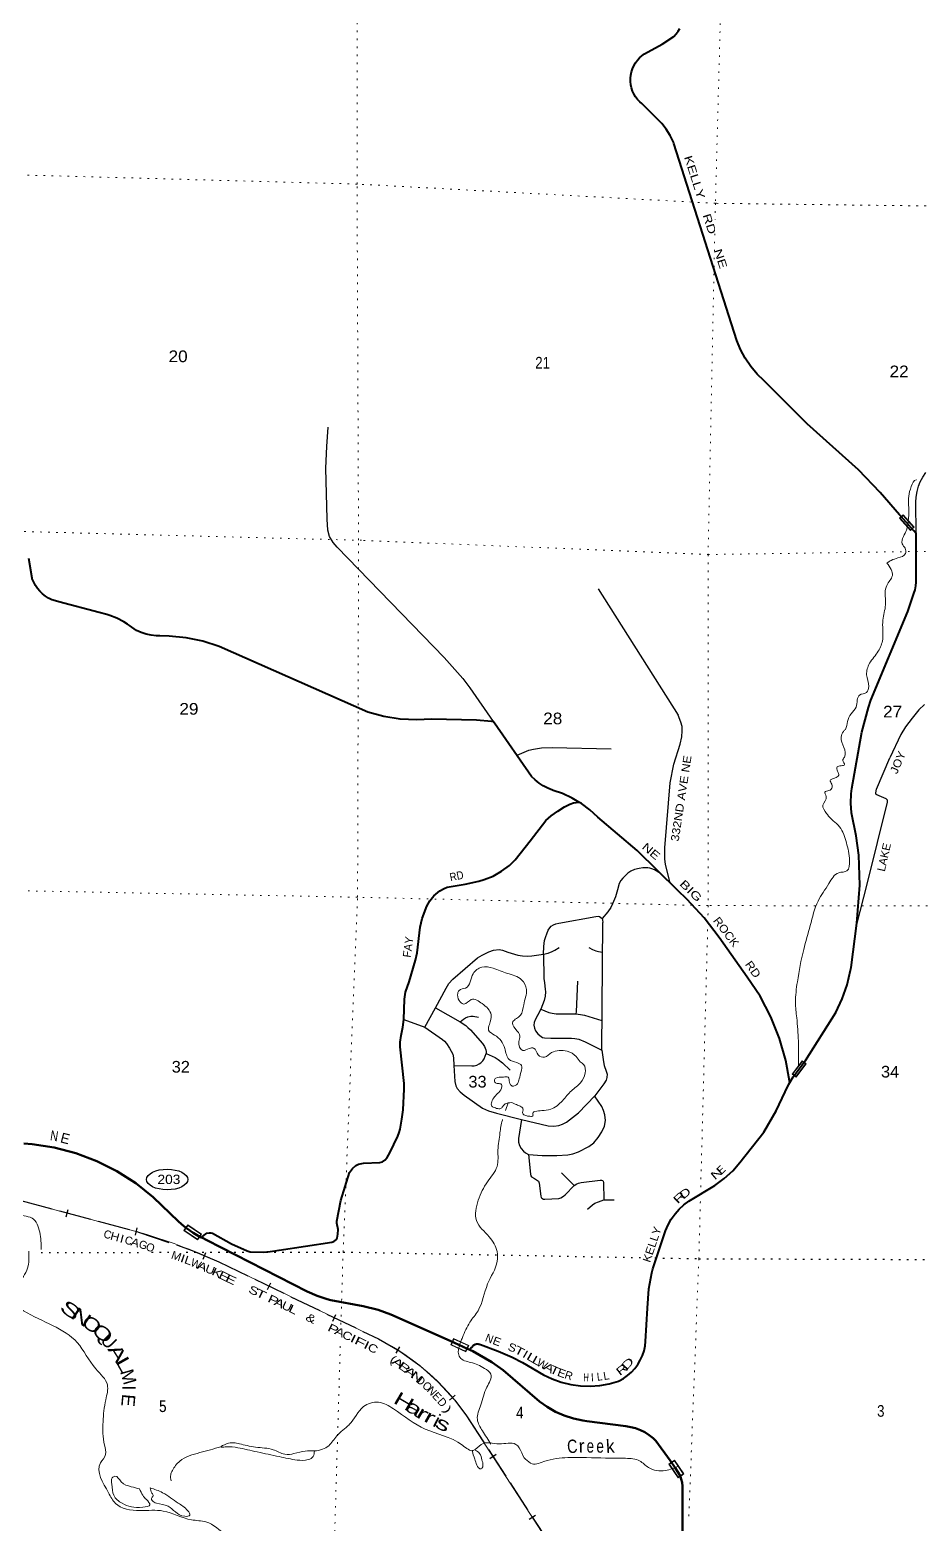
# Model space of a CAD drawing. Header units: feet. Extents: x -248627 to 3, y 0 to 184934.
# Drawn here: x -234337 to -220970, y 65658 to 88069 of the extents above; entities that cross this region are included whole.
import ezdxf
from ezdxf.enums import TextEntityAlignment as Align

# ---------------------------------------------------------------- set-up
doc = ezdxf.new("R2010")
doc.units = ezdxf.units.FT
doc.header["$LTSCALE"] = 80
doc.linetypes.add('DOTTED', pattern=[1.5, 0.3, -1.2])
doc.linetypes.add('LONG_DASHED', pattern=[7.5, 6, -1.5])
for name, color, linetype, lineweight in [('17', 7, 'Continuous', 25), ('23', 7, 'Continuous', 70), ('26', 7, 'Continuous', 40), ('29', 7, 'Continuous', 25), ('30', 7, 'Continuous', 13), ('34', 7, 'Continuous', 25), ('39', 7, 'Continuous', 13), ('41', 7, 'Continuous', 13), ('59', 7, 'Continuous', 13), ('6', 7, 'DOTTED', 25), ('61', 7, 'Continuous', 13), ('63', 7, 'Continuous', 25), ('7', 7, 'DOTTED', 13)]:
    doc.layers.add(name, color=color, linetype=linetype, lineweight=lineweight)
doc.layers.add('27', color=7, linetype='Continuous')

msp = doc.modelspace()

# ---------------------------------------------------------------- linework, layer by layer
at = {"layer": '17'}
msp.add_ellipse((-232278.21, 70826.6), major_axis=(-309.24, 1), ratio=0.500121, dxfattribs=at)
at = {"layer": '23'}
for points in [[(-231768.16, 69958.66), (-231788.19, 69968.7), (-231887.2, 70025.02), (-231989.3, 70095.05), (-232025.96, 70127.96), (-232110.35, 70198.26), (-232488.4, 70560.75), (-232750.42, 70770.1), (-233032.89, 70950.9), (-233332.7, 71101.19), (-233646.59, 71219.32), (-233971.1, 71303.99), (-234302.69, 71354.28), (-234426.78, 71364.06)], [(-224550.98, 64939.27), (-224551.17, 66227.78), (-224556.53, 66279.61), (-224567.28, 66330.59), (-224572.19, 66346.3), (-224580.99, 66374.42), (-224612.93, 66434.38), (-224657.18, 66502.43), (-224733.12, 66612.68), (-224949.36, 66907.87), (-224990.31, 66947.02), (-225049.57, 66994.11), (-225113.43, 67034.73), (-225181.18, 67068.47), (-225252.08, 67094.93), (-225325.37, 67113.84), (-225400.23, 67124.98), (-225986.13, 67203.8), (-226045.68, 67211.76), (-226186.26, 67241.3), (-226322.98, 67285.38), (-226454.35, 67343.5), (-226578.92, 67415.04), (-226695.33, 67499.2), (-227236.92, 67968.1), (-227409.72, 68089.09), (-227694.72, 68254.14), (-227772.47, 68288.82), (-228032.21, 68404.69), (-228924.72, 68802.83), (-229114.65, 68869.32), (-229341.02, 68924.52), (-229821.68, 69017.88), (-229876.7, 69031.32), (-230029.42, 69080.28), (-230176.18, 69144.94), (-231685.13, 69917.01), (-231759.73, 69954.43), (-231768.16, 69958.66)]]:
    msp.add_lwpolyline(points, dxfattribs=at)
at = {"layer": '26'}
for points in [[(-221268.46, 80770.74), (-221292.13, 80797.7), (-221585.79, 81132.11), (-221910.71, 81471.41), (-222678.13, 82159.32), (-223329.48, 82808.58), (-223431.26, 82907.24), (-223526.29, 83020.43), (-223608.97, 83142.94), (-223678.4, 83273.42), (-223733.8, 83410.44), (-224676.88, 86366.04), (-224685.12, 86385.73), (-224733.94, 86484.5), (-224792.81, 86577.63), (-224861.1, 86664.09), (-225161.31, 86963.16), (-225190.7, 86989.89), (-225223.48, 87025.95), (-225252.31, 87065.25), (-225276.88, 87107.34), (-225296.91, 87151.77), (-225312.19, 87198.05), (-225322.55, 87245.67), (-225327.87, 87294.12), (-225328.1, 87342.85), (-225323.23, 87391.35), (-225313.32, 87439.07), (-225298.48, 87485.49), (-225278.87, 87530.1), (-225254.7, 87572.43), (-225226.24, 87611.99), (-225193.8, 87648.36), (-225157.73, 87681.14), (-225118.44, 87709.97), (-224855.86, 87856.9), (-224680.33, 87971.56), (-224645.13, 88008.06), (-224613.94, 88048.04), (-224587.1, 88091.05)], [(-222723.4, 72585.94), (-222704.2, 72611.7), (-222703.64, 72612.45), (-222251.23, 73329.82), (-222154.57, 73534.37), (-222079.81, 73747.9), (-222027.79, 73968.07), (-222020.94, 74007.88), (-221934.4, 74671.86), (-221889.73, 75243.13), (-221902.25, 75690.59), (-221942.72, 75979.88), (-222014.34, 76327.86), (-222024.93, 76468.51), (-222020.75, 76609.48), (-222011.27, 76692.96), (-221857.87, 77535.8), (-221760.64, 77905.15), (-221724.16, 78013.28), (-221171.69, 79347.24), (-221077.96, 79615.5), (-221060.73, 79671.6), (-221049.45, 79729.19), (-221044.25, 79787.64), (-221043.89, 79810.92), (-221045.67, 80517.04), (-221080.44, 80556.63), (-221268.46, 80770.74)], [(-226102.72, 76488.22), (-226204.39, 76548.08), (-226350.5, 76614.64), (-226487.23, 76661.16), (-226500.42, 76665.47), (-226570.82, 76693.36), (-226637.92, 76728.47), (-226700.98, 76770.39), (-226759.31, 76818.67), (-226812.28, 76872.79), (-227369.31, 77669.98), (-227386.72, 77694.88), (-227412.81, 77697.21), (-227637.21, 77717.2), (-228314.31, 77728.79), (-228531.63, 77718.8), (-228781.21, 77731.79), (-229028.08, 77770.8), (-229269.51, 77835.39), (-231499.74, 78820.96), (-231743.13, 78899), (-231993.35, 78951.16), (-232247.64, 78976.88), (-232390.7, 78979.62), (-232442.8, 78980.91), (-232519.34, 78989.56), (-232594.56, 79006.16), (-232667.64, 79030.53), (-232737.76, 79062.4), (-232844.71, 79135.33), (-232874.36, 79153.92), (-232927.34, 79187.96), (-233031.04, 79243.36), (-233139.97, 79287.61), (-233182.36, 79301.36), (-233296.52, 79329.48), (-233900.96, 79490.05), (-233954.75, 79503.46), (-234006.85, 79522.42), (-234056.68, 79546.72), (-234103.7, 79576.09), (-234147.39, 79610.22), (-234187.27, 79648.73), (-234222.91, 79691.19), (-234253.92, 79737.15), (-234279.95, 79786.1), (-234300.72, 79837.5), (-234303.08, 79844.51), (-234351.99, 80142.61)], [(-228731.17, 73223.75), (-228720.66, 73531.94), (-228701.56, 73638.44), (-228649.69, 73788.66), (-228551.42, 74116.38), (-228529.59, 74225.62), (-228485.91, 74613.43), (-228453.15, 74741.79), (-228382.18, 74924.76), (-228338.51, 75006.7), (-228278.46, 75083.16), (-228191.11, 75154.17), (-228125.6, 75192.41), (-228076.47, 75208.79), (-227808.96, 75257.95), (-227601.51, 75301.65), (-227525.08, 75323.49), (-227391.33, 75378.12), (-227263.04, 75449.12), (-227145.66, 75533.79), (-227061.04, 75618.44), (-226831.76, 75907.93), (-226597.01, 76208.35), (-226517.84, 76282.09), (-226416.85, 76350.36), (-226321.31, 76415.91), (-226236.7, 76454.14), (-226182.1, 76473.26), (-226102.72, 76488.22)], [(-222941.1, 72280.68), (-222945.6, 72306.17), (-222998.93, 72608.79), (-223094.05, 72943.55), (-223223.64, 73266.54), (-223386.29, 73574.21), (-223580.2, 73863.19), (-223998.25, 74455.03), (-224223.16, 74752.87), (-224477.98, 75025.56), (-224487.85, 75035.04), (-224612.17, 75157.12), (-225227.98, 75758.95), (-225818.56, 76262.68), (-225936.95, 76371.13), (-226066.03, 76466.62), (-226102.72, 76488.22)], [(-228738.94, 71869.32), (-228725.38, 72183.09), (-228724.3, 72265.6), (-228786.14, 72817.11), (-228785.06, 72884.42), (-228768.78, 72986.47), (-228742.74, 73112.41), (-228731.17, 73223.75)], [(-222941.1, 72280.68), (-222888.82, 72363.84), (-222723.4, 72585.94)], [(-227738.39, 68275.77), (-227718.11, 68304.9), (-227710.69, 68313.67), (-227689.51, 68338.69), (-227664.53, 68352.84), (-227659.75, 68354.82), (-227648.88, 68358.04), (-227637.73, 68360.09), (-227626.43, 68360.98), (-227615.1, 68360.67), (-227603.86, 68359.19), (-227592.84, 68356.53), (-227582.16, 68352.74), (-227579.29, 68351.5), (-227313.07, 68250.33), (-227105.07, 68162.71), (-226949.87, 68079.55), (-226634.64, 67899.02), (-226503.69, 67835.55), (-226366.82, 67786.11), (-226225.54, 67751.25), (-226081.38, 67731.35), (-225935.94, 67726.63), (-225790.79, 67737.14), (-225647.54, 67762.76), (-225507.76, 67803.21), (-225500.78, 67805.65), (-225434.89, 67842.79), (-225373.25, 67886.6), (-225316.52, 67936.63), (-225265.34, 67992.3), (-225220.25, 68053.02), (-225181.76, 68118.13), (-225150.28, 68186.9), (-225126.17, 68258.58), (-225109.67, 68332.39), (-225101.87, 68395.18), (-225073.64, 68895.13), (-225052.04, 69185.79), (-225008.81, 69426.82), (-224994.12, 69486.1), (-224803.06, 70057.98), (-224764.75, 70146.47), (-224717.41, 70230.48), (-224661.54, 70309.07), (-224597.76, 70381.39), (-224526.77, 70446.65), (-224454.12, 70500.94), (-224063.56, 70734.51), (-223923.42, 70839.47), (-223795.01, 70958.49), (-223686.78, 71081.41), (-223330.75, 71537.71), (-223143.63, 71857.7), (-223011.85, 72143.28), (-222956.12, 72256.79), (-222941.1, 72280.68)], [(-231768.16, 69958.66), (-231681.69, 70019.39), (-231643.72, 70028.07), (-231624.19, 70028.07), (-231599.23, 70019.39), (-231312.77, 69863.06), (-231078.39, 69754.5), (-231031.73, 69743.63), (-230839.67, 69737.12), (-230734.42, 69745.8), (-230600.95, 69767.52), (-229811.01, 69884.77), (-229777.91, 69896.71), (-229757.84, 69910.82), (-229737.76, 69928.2), (-229728.54, 69945.57), (-229718.23, 70006.36), (-229715.52, 70075.84), (-229731.25, 70169.21), (-229732.88, 70201.78), (-229672.12, 70510.1), (-229541.91, 70931.33), (-229499.05, 70993.22), (-229450.76, 71035.55), (-229410.07, 71056.19), (-229333.57, 71070.29), (-229086.17, 71078.98), (-229049.82, 71090.93), (-229012.39, 71118.06), (-228978.2, 71158.24), (-228938.6, 71226.62), (-228817.07, 71478.49), (-228796.99, 71529.53), (-228785.06, 71583.81), (-228756.31, 71730.36), (-228738.94, 71869.32)]]:
    msp.add_lwpolyline(points, dxfattribs=at)
at = {"layer": '29'}
for p, q in [((-229730.31, 80312.25), (-228123.19, 78656.72)), ((-225812.66, 79684.94), (-224613.83, 77788.39)), ((-225759.77, 72764.18), (-225745.32, 74681.31)), ((-228414.35, 73111.14), (-228252.52, 73402.39)), ((-228252.52, 73402.39), (-227884.71, 73192.84)), ((-228731.17, 73223.75), (-228414.35, 73111.14)), ((-226365.71, 70924.76), (-226174.9, 70736.81))]:
    msp.add_line(p, q, dxfattribs=at)
for points in [[(-229730.31, 80312.25), (-229789.22, 80381.38), (-229842.12, 80472.41), (-229867.5, 80563.43), (-229880.2, 80730.67), (-229897.13, 81496.96), (-229884.43, 81818.72), (-229863.27, 82110.84)], [(-221045.67, 80517.04), (-221048.68, 80987.44), (-221044.45, 81059.35), (-221029.65, 81146.07), (-221010.63, 81224.33), (-220983.15, 81292.01), (-220945.09, 81359.69), (-220900.7, 81427.69)], [(-228123.19, 78656.72), (-227844.84, 78338.63), (-227739.05, 78198.92), (-227386.72, 77694.88)], [(-224734.63, 75276.83), (-224805.26, 75551.66), (-224813.72, 75636.26), (-224813.72, 75801.24), (-224733.39, 76774.18), (-224678.42, 77053.37), (-224585.41, 77357.94), (-224560.04, 77467.93), (-224555.81, 77556.76), (-224555.81, 77620.21), (-224572.72, 77683.67), (-224613.83, 77788.39)], [(-220921.99, 77948.9), (-221005.53, 77868.57), (-221104.28, 77744.8), (-221205.19, 77616.7), (-221273.55, 77501.62), (-221438.49, 77149.87)], [(-227028.75, 77193.06), (-226851.61, 77264.88), (-226783.96, 77281.8), (-226665.58, 77302.95), (-226504.92, 77307.18), (-225621.26, 77286.03)], [(-221476.85, 76488.18), (-221475.38, 76515.86), (-221492.74, 76537.58), (-221635.97, 76594.03), (-221651.16, 76607.06), (-221651.16, 76626.6), (-221638.14, 76680.88), (-221438.49, 77149.87)], [(-221937.6, 74629.66), (-221774.25, 75276.26), (-221476.85, 76488.18)], [(-224879.8, 75417.15), (-224968.78, 75469.59), (-225009.73, 75485.98), (-225038.39, 75494.17), (-225069.78, 75499.63), (-225098.44, 75502.36), (-225142.12, 75501), (-225199.44, 75492.8), (-225270.41, 75473.69), (-225322.27, 75451.84), (-225370.04, 75419.07), (-225446.47, 75345.33), (-225473.77, 75311.19), (-225498.33, 75263.4), (-225524.27, 75170.54), (-225555.66, 75064.03), (-225596.6, 74960.25), (-225625.26, 74905.63), (-225667.57, 74838.72), (-225756.4, 74739.14)], [(-226635.23, 74203.76), (-226631.13, 74321.19), (-226617.48, 74409.95), (-226601.11, 74470.03), (-226584.73, 74509.63), (-226561.53, 74565.61), (-226538.33, 74602.48), (-226517.85, 74628.43), (-226483.73, 74647.55), (-226446.88, 74661.2), (-226405.94, 74669.39), (-225850.46, 74773.17), (-225814.97, 74774.54), (-225794.5, 74770.44), (-225756.4, 74739.14)], [(-225756.4, 74739.14), (-225748.09, 74718.55), (-225745.32, 74681.31)], [(-228252.52, 73402.39), (-228095.58, 73698.52), (-228054.64, 73766.79), (-227991.86, 73832.34), (-227626.09, 74149.14), (-227555.12, 74192.83), (-227451.39, 74241.99), (-227383.15, 74263.84), (-227298.53, 74274.76), (-227246.67, 74266.57), (-227167.51, 74236.53), (-227017.38, 74192.83), (-226949.14, 74181.91), (-226869.98, 74176.45), (-226809.93, 74181.91), (-226635.23, 74203.76)], [(-226635.23, 74203.76), (-226627.04, 73839.17), (-226620.22, 73773.62), (-226606.57, 73682.13), (-226605.2, 73642.53), (-226609.3, 73575.62), (-226624.31, 73511.44), (-226675.03, 73379.86)], [(-226635.23, 74203.76), (-226565.62, 74221.51), (-226504.21, 74244.72), (-226464.62, 74265.21), (-226397.75, 74307.54)], [(-225955.52, 74308.47), (-225896.86, 74277.49), (-225849.09, 74257.01), (-225806.78, 74246.08), (-225750.82, 74237.89)], [(-226125.77, 73803.38), (-226145.43, 73339.28), (-226150.42, 73313.18)], [(-226675.03, 73379.86), (-226758.06, 73219.21), (-226774.44, 73179.61), (-226777.17, 73141.38), (-226770.35, 73096.31), (-226752.61, 73055.35), (-226719.85, 73013.02), (-226689.82, 72987.07), (-226648.88, 72958.4), (-226618.85, 72950.2), (-226521.95, 72946.11), (-226216.23, 72946.11), (-226165.73, 72942.01), (-226104.32, 72929.72), (-226007.41, 72892.85), (-225759.77, 72764.18)], [(-226682.27, 73368.14), (-226688.9, 73351.2), (-226762, 73209.09)], [(-226675.03, 73379.86), (-226551.97, 73331.19), (-226504.21, 73320.26), (-226442.79, 73313.44), (-226302.21, 73310.71), (-226194.39, 73312.07), (-226150.42, 73313.18)], [(-226150.42, 73313.18), (-226077.02, 73302.51), (-226018.33, 73288.86), (-225756.9, 73209.86)], [(-228414.35, 73111.14), (-228150.19, 72928.36), (-228118.8, 72902.42), (-228090.14, 72868.28), (-228043.73, 72798.64), (-228016.44, 72753.57), (-227995.96, 72704.42), (-227983.68, 72651.16), (-227978.47, 72534.8)], [(-227884.71, 73192.84), (-227836.28, 73232.87), (-227806.26, 73249.25), (-227769.41, 73265.64), (-227724.37, 73273.83), (-227687.52, 73273.83), (-227608.36, 73258.81)], [(-227884.71, 73192.84), (-227798.07, 73135.92), (-227768.04, 73108.61), (-227728.46, 73071.74), (-227549.67, 72865.54), (-227519.64, 72821.85), (-227499.17, 72771.32), (-227493.71, 72744.01), (-227495.69, 72713.95)], [(-227978.47, 72534.8), (-227710.72, 72529.63), (-227672.51, 72532.36), (-227634.29, 72543.29), (-227600.17, 72559.67), (-227574.24, 72576.06), (-227541.48, 72606.1), (-227523.74, 72634.78), (-227495.69, 72713.95)], [(-227495.69, 72713.95), (-227358.6, 72655.26), (-227312.19, 72626.58), (-227250.78, 72577.43), (-227136.13, 72466.82)], [(-225759.77, 72764.18), (-225735.81, 72592.44), (-225724.9, 72535.09), (-225694.87, 72453.16), (-225681.22, 72406.73), (-225683.95, 72354.84), (-225694.87, 72313.87), (-225727.63, 72261.98), (-225862.95, 72082.5)], [(-227978.47, 72534.8), (-227963.2, 72294.75), (-227946.83, 72229.21), (-227927.72, 72193.71), (-227884.04, 72139.09), (-227823.99, 72089.93), (-227548.3, 71896.02), (-227460.95, 71857.79), (-227340.85, 71819.55), (-226963.74, 71727.42)], [(-226963.74, 71727.42), (-226562.9, 71631.11), (-226481.01, 71628.38), (-226404.58, 71636.57), (-226349.99, 71655.69), (-226289.93, 71685.73), (-226109.78, 71827.75), (-225862.95, 72082.5)], [(-226859.97, 71200.19), (-226655.7, 71185.95), (-226434.6, 71184.59), (-226268.09, 71194.15), (-226191.66, 71210.53), (-226109.77, 71240.58), (-225954.18, 71319.78), (-225880.48, 71378.49), (-225814.97, 71456.33), (-225757.64, 71542.35), (-225719.43, 71628.38), (-225705.78, 71713.04), (-225713.97, 71794.98), (-225731.71, 71861.88), (-225760.38, 71923.34), (-225866.83, 72081.74)], [(-226963.74, 71727.42), (-227010.55, 71439.94), (-227007.82, 71385.32), (-226994.17, 71336.16), (-226970.97, 71291.1), (-226934.12, 71251.5), (-226904.09, 71226.92), (-226859.97, 71200.19)], [(-226859.97, 71200.19), (-226827.64, 70906.03), (-226823.55, 70880.08), (-226812.63, 70865.06), (-226768.95, 70839.12), (-226722.55, 70813.17), (-226710.26, 70799.52), (-226700.71, 70769.47), (-226676.14, 70575.57), (-226669.32, 70557.82), (-226657.04, 70546.9), (-226632.47, 70533.24), (-226612, 70531.87), (-226403.18, 70540.07), (-226373.15, 70550.99), (-226334.94, 70576.94), (-226309, 70598.78), (-226174.9, 70736.81)], [(-226174.9, 70736.81), (-226131.58, 70762.65), (-226111.11, 70770.84), (-226068.8, 70779.03), (-225783.55, 70818.63), (-225765.81, 70817.27), (-225748.06, 70810.44), (-225737.14, 70803.61), (-225731.68, 70783.13), (-225727.59, 70520.95), (-225572, 70520.95)], [(-225975.8, 70379.03), (-225898.19, 70447.21), (-225864.07, 70469.06), (-225810.84, 70492.27), (-225727.59, 70520.95)]]:
    msp.add_lwpolyline(points, dxfattribs=at)
at = {"layer": '34', "lineweight": 13}
for p, q in [((-231503.37, 69589.47), (-229111.2, 68435.41)), ((-227788.3, 67281.16), (-225069.52, 63096.61))]:
    msp.add_line(p, q, dxfattribs=at)
msp.add_lwpolyline([(-238051.81, 71534.76), (-237788.74, 71425.11), (-237372.22, 71282.57), (-232708.55, 70036.89)], dxfattribs=at)
for centre, radius, start, end in [((-234919.87, 62233.57), 8110.6, 65.08715, 74.17822), ((-230704.12, 65274.52), 3539.58, 34.53535, 63.25428)]:
    msp.add_arc(centre, radius, start, end, dxfattribs=at)
at = {"layer": '39'}
msp.add_line((-227202.75, 71859.06), (-227164.05, 71973.96), dxfattribs=at)
for points in [[(-221040.03, 81320.34), (-221043.65, 81320.37), (-221119.19, 81217.97), (-221156.64, 81074.92), (-221154.66, 80802.42), (-221163.36, 80711.22)], [(-221163.36, 80711.22), (-221188.97, 80567.36), (-221235.97, 80469.95), (-221254.99, 80359.07), (-221211.03, 80294.17), (-221205.57, 80213.39), (-221319.21, 80149.61), (-221418.51, 80111.96), (-221483.47, 80072.05)], [(-221483.47, 80072.05), (-221402.04, 79883.76), (-221486, 79737.01), (-221509.08, 79624.14), (-221504.37, 79444.46), (-221544.48, 79216.66), (-221546.64, 78930.06), (-221612.67, 78748.87), (-221743.36, 78568.13), (-221787.08, 78396.88), (-221756.08, 78221.05), (-221787.06, 78132.46), (-221892.43, 78092.84), (-221927.36, 78016.38), (-221946.34, 77911.56), (-222019.85, 77809.14), (-222075.26, 77696.5), (-222106.47, 77577.63), (-222135, 77545.54), (-222169.99, 77461.01), (-222128.71, 77307.32), (-222119.71, 77161.93), (-222144.35, 77109.62), (-222118.52, 77050.9), (-222169.19, 77031.08), (-222229.94, 77013.34), (-222222.35, 76948.7), (-222206.61, 76892.07), (-222267.58, 76846.08), (-222334.53, 76810.22), (-222310.71, 76753.54), (-222319.35, 76678.91), (-222353.86, 76658.97), (-222412.62, 76637.19), (-222392.9, 76572.46), (-222444.41, 76441.62), (-222388.76, 76318.1), (-222376.77, 76299.85), (-222194.27, 76116.9), (-222091, 75877.99), (-222044.53, 75609.21), (-222084.08, 75456.08), (-222205.54, 75426.67), (-222352.24, 75266.23), (-222515.88, 75002.98), (-222633.83, 74634.44), (-222731.5, 74277.87), (-222826.09, 73792.09), (-222854.7, 73481.45), (-222836.22, 73253.24), (-222810.56, 72903.86), (-222811.37, 72536.49)], [(-227164.05, 71973.96), (-227220.79, 71952.16), (-227253.44, 71910), (-227287.83, 71888.69), (-227355.07, 71899.11), (-227409.99, 71928.48), (-227410.43, 71991.85), (-227306.33, 72130.39), (-227257.16, 72220.87), (-227264.99, 72253.22), (-227315.42, 72265.69), (-227361.75, 72284.18), (-227363.41, 72332.64), (-227349.17, 72344.64), (-227235.88, 72362.01), (-227165.18, 72359.49), (-227143.52, 72284.65), (-227101.51, 72227.84), (-227024.46, 72263.62), (-226997.64, 72336.1), (-226968.53, 72444.89), (-226963.8, 72535.68), (-227034.19, 72580.59), (-227151.03, 72627.84), (-227214.46, 72791.79), (-227366.51, 72992.69), (-227456.91, 73063.98), (-227444.11, 73152.7), (-227418.78, 73295.83), (-227466.58, 73389.02), (-227554.92, 73464.32), (-227718.14, 73524.02), (-227827.76, 73458.19), (-227882.08, 73488.85), (-227921.69, 73596.11), (-227900.98, 73662.57), (-227801.7, 73698.2), (-227688.94, 73913.37), (-227558.88, 74011.35), (-227389.27, 73994), (-227175.65, 73917.8), (-226962.17, 73823.44), (-226890.54, 73675.59), (-226930.66, 73447.79), (-226978.33, 73288.67), (-227041.35, 73238.65), (-227092.2, 73194.61), (-227060.66, 73089.42), (-226986.77, 72973.85), (-227005.53, 72897.28), (-226941.89, 72761.59), (-226846.7, 72791.2), (-226781.99, 72796.79), (-226712.04, 72695.37), (-226617.31, 72662.41), (-226511.73, 72730.28), (-226400.35, 72761.79), (-226277.17, 72750.82), (-226146.44, 72669.16), (-226082.37, 72592), (-226032.16, 72551.28), (-226008.87, 72423.95), (-226076.66, 72277.09), (-226214.97, 72156.96), (-226349.45, 72008.55), (-226526.22, 71880.62), (-226659.74, 71859.36), (-226762.9, 71845.97), (-226789.27, 71832.03), (-226793.71, 71779.58), (-226840.23, 71773.85), (-226900.77, 71784.37), (-226944.99, 71814.96), (-226942.42, 71887.61), (-226968.46, 71918.07), (-227040.97, 71948.86), (-227117.53, 71979.68), (-227164.05, 71973.96)], [(-227873.81, 68397.03), (-227849.3, 68458.64), (-227738.47, 68685.94), (-227615.93, 68858.66), (-227471.46, 69259.3), (-227329.47, 69599.42), (-227330.39, 69744.75), (-227447.94, 69965.59), (-227638.07, 70209.16), (-227613.53, 70515.79), (-227474.05, 70791.33), (-227330.87, 71020.41), (-227316.88, 71268.58), (-227286.65, 71524.71), (-227250.86, 71716.21), (-227247.69, 71725.63)], [(-238852.34, 70272.54), (-238568.58, 70119.14), (-238226.78, 70159.11), (-238015.5, 70308.99), (-237798.81, 70640.5), (-237637.39, 70877.53), (-237475.38, 70924.83), (-237211.35, 70834.14), (-236871.27, 70379.6), (-236760.78, 70294.04), (-236647.73, 70279.11), (-236461.64, 70304.03), (-235914.88, 70459.61), (-235510.16, 70537.48), (-234799.47, 70459.77), (-234582.22, 70329.05), (-234422.95, 70281.5), (-234303.99, 70246.34), (-234190.39, 70037.63), (-234166.09, 69777.08)], [(-228332.82, 64899.51), (-228282.85, 64826.49), (-228172.34, 64742.95), (-228065.45, 64715.95), (-228047.42, 64695.64), (-228136.4, 64686.18), (-228279.66, 64713.44), (-228432.57, 64801.31), (-228428.57, 64795.23), (-228531.4, 64826.24), (-228647.1, 64756.41), (-228854.92, 64529.8), (-229274.8, 64316.8), (-229766.9, 64174.97), (-230023.43, 64186.88), (-230147.67, 64325.01), (-230397.23, 64457.98), (-230875.8, 64770.2), (-231035.95, 64969.14), (-231113.07, 65193.74), (-231391.76, 65482.33), (-231697.34, 65690.38), (-231913.31, 65722.19), (-232336.65, 65854.37), (-232688.2, 65860.9), (-233055.15, 65968.46), (-233159.02, 66128.66), (-233278.89, 66577.6), (-233201.17, 66702.2), (-233218.3, 66841.59), (-233239.9, 67192.95), (-233199.01, 67523.69), (-233175.11, 67745.55), (-233347.09, 67984.95), (-233627, 68380.53), (-234431.66, 68858.55), (-234600.09, 69031.31), (-234605.47, 69122.18), (-234501.22, 69280.9), (-234363.94, 69532.23), (-234352.19, 69750.14)], [(-227426.29, 66858.48), (-227548.68, 67057.73), (-227626.21, 67227.83), (-227576.07, 67445.46), (-227483.12, 67713.26), (-227425.08, 67906.62), (-227517.37, 67994.06), (-227724.84, 68082.33), (-227889.94, 68160.2), (-227911.59, 68237.05), (-227873.55, 68397.69)], [(-226826.91, 66574.23), (-226925.32, 66653.65), (-226996.93, 66803.53), (-227047.08, 66852.32), (-227297.59, 66860.16), (-227568.41, 66854), (-227688.33, 66759.99), (-227847.36, 66839.83), (-228407.29, 67081.98), (-228883.89, 67386.11), (-229109.45, 67486.61), (-229334.25, 67419.58), (-229546.43, 67150.61), (-229548.46, 67148.61), (-229733.61, 66980.37), (-229855.96, 66833.89), (-229947.3, 66780.04), (-230072.77, 66754.69)], [(-231475.61, 66816.04), (-231786.48, 66730.51), (-232088.54, 66601.46), (-232200.73, 66460.96), (-232225.47, 66396.55), (-232218.62, 66308.36)], [(-230072.77, 66754.69), (-230206.14, 66753.62), (-230376.17, 66714.46), (-230513.63, 66707.36), (-230688.94, 66773.19), (-230953.36, 66811.4), (-231193.42, 66863.56), (-231389.45, 66860.92), (-231470.62, 66815.07), (-231407.98, 66814.62), (-231216.11, 66803.17), (-230927.62, 66740.57), (-230598.79, 66669.61), (-230328.4, 66619.25), (-230162.65, 66626.15), (-230087.54, 66672.04), (-230070.66, 66755.12)], [(-227658.28, 66765.65), (-227591.65, 66718.93), (-227558.02, 66623.83), (-227542.52, 66534.9), (-227571.19, 66484.65), (-227607.42, 66503.07), (-227649.23, 66586.12), (-227686.79, 66697.4), (-227694.37, 66764.07), (-227688.11, 66760.13)], [(-224608.39, 66529.39), (-224805.05, 66463.01), (-225057.32, 66505.17), (-225191.93, 66607.05), (-225401.8, 66644.87), (-225702.85, 66649.02), (-226268.59, 66655.05), (-226628.72, 66595.03), (-226826.91, 66574.23), (-226831.25, 66577.73)], [(-232691.81, 66185.9), (-232644.03, 66090.69), (-232589.97, 66025.72), (-232536, 65946.62), (-232643.37, 65911.05), (-232954.11, 65969.77), (-233080.51, 66089.75), (-233107.53, 66257.47), (-233102.77, 66352.31), (-233062.18, 66376.24), (-232965.83, 66290.78), (-232816.84, 66219.08), (-232691.81, 66185.9)], [(-232533.08, 66200.13), (-232346.71, 66128.95), (-232113.48, 65973.9), (-231968.86, 65857.82), (-231937.02, 65793), (-232013.94, 65775.38), (-232265.39, 65926.53), (-232438.82, 65972.17), (-232503.17, 66012.99), (-232513.06, 66041.32), (-232488.5, 66083.53), (-232506.38, 66124.03), (-232534.07, 66202.95)]]:
    msp.add_spline(points, degree=3, dxfattribs=at)
at = {"layer": '59'}
msp.add_line((-224585.49, 66381.03), (-224539.69, 66412.24), dxfattribs=at)
for points in [[(-231968.64, 70147.75), (-231762.21, 70006.73), (-231788.19, 69968.7), (-231821.44, 69920.03), (-232027.87, 70061.05), (-231998.04, 70104.71)], [(-231966.55, 70136.63), (-231773.33, 70004.64), (-231794.8, 69973.21), (-231823.53, 69931.15), (-232016.75, 70063.14), (-231991.43, 70100.2)], [(-227982.42, 68440.58), (-227754.3, 68338.3), (-227797.26, 68242.49), (-228025.38, 68344.77), (-228004.13, 68392.16)], [(-227978.39, 68430.01), (-227764.87, 68334.27), (-227801.29, 68253.06), (-228014.81, 68348.8), (-227996.83, 68388.89)], [(-224669.37, 66616.73), (-224528.57, 66410.14), (-224580.99, 66374.42), (-224615.34, 66351.01), (-224756.45, 66558.04), (-224713.87, 66587.06)]]:
    msp.add_lwpolyline(points, close=True, dxfattribs=at)
for points in [[(-224709.36, 66580.45), (-224745.33, 66555.93), (-224613.23, 66362.13), (-224585.5, 66381.03)], [(-224539.69, 66412.24), (-224671.52, 66605.68), (-224709.43, 66580.4)]]:
    msp.add_lwpolyline(points, dxfattribs=at)
at = {"layer": '6'}
for p, q in [((-234169.71, 69731.69), (-232633.14, 69734.15)), ((-232512.89, 69734.34), (-232254.57, 69734.75))]:
    msp.add_line(p, q, dxfattribs=at)
for points in [[(-231991.79, 69735.17), (-229640.06, 69738.93), (-225177.98, 69654.95)], [(-224964.9, 69650.94), (-224304.22, 69638.51), (-218943.51, 69620.68), (-216889.08, 69607.89)]]:
    msp.add_lwpolyline(points, dxfattribs=at)
at = {"layer": '61'}
msp.add_line((-222892.39, 72410.29), (-222751.42, 72597.07), dxfattribs=at)
for points in [[(-221103.49, 80582.89), (-221131.35, 80558.43), (-221296.3, 80746.29), (-221268.46, 80770.74)], [(-221103.49, 80582.89), (-221074.99, 80607.91), (-221239.95, 80795.77), (-221268.46, 80770.74)]]:
    msp.add_lwpolyline(points, dxfattribs=at)
for points in [[(-221130.63, 80569.72), (-221285.01, 80745.57), (-221240.68, 80784.48), (-221086.28, 80608.63)], [(-222723.4, 72585.94), (-222752.99, 72608.27), (-222903.59, 72408.72), (-222843.72, 72363.54), (-222693.12, 72563.09)], [(-222892.39, 72410.29), (-222751.43, 72597.06), (-222704.33, 72561.52), (-222845.29, 72374.74)]]:
    msp.add_lwpolyline(points, close=True, dxfattribs=at)
at = {"layer": '63'}
for p, q in [((-233791.06, 70267.95), (-233762.51, 70374.82)), ((-232754.49, 69993.78), (-232725.94, 70100.65)), ((-231740.37, 69630.74), (-231696.5, 69732.28)), ((-230771.6, 69177.04), (-230723.54, 69276.66)), ((-229794.8, 68702.9), (-229746.74, 68802.53)), ((-228842.3, 68220.13), (-228787.42, 68316.16)), ((-228042.39, 67517.89), (-227960.52, 67592.26)), ((-227438.24, 66644.18), (-227345.49, 66704.44)), ((-226848.87, 65732.26), (-226756.11, 65792.53))]:
    msp.add_line(p, q, dxfattribs=at)
at = {"layer": '63', "linetype": 'LONG_DASHED'}
msp.add_lwpolyline([(-237371.9, 71283.62), (-232708.23, 70037.94), (-231904.59, 69764.03), (-231502.91, 69590.47), (-229110.69, 68436.38), (-228788.92, 68252.52), (-228488.13, 68036.01), (-228211.61, 67789.24), (-227962.41, 67514.93), (-227787.4, 67281.79), (-225068.59, 63097.2)], dxfattribs=at)
at = {"layer": '7'}
for points in [[(-229672.42, 68651.16), (-229640.06, 69738.93), (-229422.11, 75060.03), (-229407.99, 80414.87), (-229430.35, 85755.85), (-229424.05, 91145.06), (-229501.06, 92924.31)], [(-223904.17, 92867.92), (-223912.2, 90805.22), (-224055.51, 85467.44), (-224060.63, 85222.87)], [(-219694.38, 85413.2), (-224055.51, 85467.44), (-229430.35, 85755.85), (-234751.71, 85900.56), (-238524.4, 86426.44)], [(-219701.95, 85413.29), (-224055.51, 85467.44), (-229430.35, 85755.85), (-234751.71, 85900.56), (-237149.83, 86234.84)], [(-224065.07, 85011.47), (-224165.96, 80200.07), (-224163.25, 74933.92), (-224304.22, 69638.51), (-224456.67, 65707.08)], [(-247752.78, 80767.11), (-245443.47, 80760.72), (-239884.41, 81054.34), (-234783.96, 80553.92), (-229333.69, 80412.08), (-224165.96, 80200.07), (-218816.66, 80277.19), (-216786.63, 80247.78)], [(-216837.99, 74913.52), (-218834.75, 74930.45), (-224163.25, 74933.92), (-229422.11, 75060.03), (-234883.2, 75165.37), (-239978.75, 75243.89), (-245524.36, 75394.24), (-246087.24, 75398.76)], [(-229791.27, 64433.64), (-229786.24, 64825.04), (-229679.25, 68421.58)]]:
    msp.add_lwpolyline(points, dxfattribs=at)

# ---------------------------------------------------------------- texts
at = {"layer": '17', "width": 0.8}
msp.add_text('N', height=150.9, rotation=351.376, dxfattribs=at).set_placement((-233982.4, 71406.85), align=Align.CENTER)
at = {"layer": '17'}
msp.add_text('E', height=150.9, rotation=345.377, dxfattribs=at).set_placement((-233826.2, 71369.53), align=Align.CENTER)
at = {"layer": '17', "width": 1.1}
msp.add_text('203', height=140, dxfattribs=at).set_placement((-232252.17, 70758.29), align=Align.CENTER)
at = {"layer": '27'}
for s, rotation, width, p in [('KELLY    RD    NE', 287.697, 1.35, (-224526.29, 86161.89)), ('NE', 319.538, 1.3, (-225168.33, 75797.51)), ('RD', 11.516, 0.9, (-228028.04, 75299.21)), ('BIG', 315.658, 1.4, (-224603.05, 75249.25)), ('ROCK', 307.422, 1.1, (-224096.15, 74706.52)), ('RD', 305.236, 1.15, (-223617.85, 74052.58)), ('KELLY', 71.526, 1.1, (-225036.63, 69572.35))]:
    msp.add_text(s, height=120, rotation=rotation, dxfattribs=dict(at, width=width)).set_placement(p)
msp.add_text('FAY', height=120, rotation=82.283, dxfattribs=at).set_placement((-228627.03, 74149.88))
for s, rotation, p in [('E', 44.682, (-223930.76, 70928.43)), ('N', 339.137, (-227466.01, 68385.5)), ('W', 331.486, (-226680.18, 68007.09)), ('R', 342.199, (-226272.41, 67830.07)), ('L', 9.347, (-225682.57, 67824.85))]:
    msp.add_text(s, height=120, rotation=rotation, dxfattribs=at).set_placement(p, align=Align.CENTER)
for s, rotation, width, p in [('N', 40.341, 1.5, (-223998.8, 70868.61)), ('R', 43.27, 1.6, (-224554.81, 70514.02)), ('D', 38.222, 1.45, (-224474.3, 70573.63)), ('E', 339.137, 1.1, (-227352.95, 68342.42)), ('S', 337.576, 1.15, (-227125.39, 68250.77)), ('T', 332.479, 1.45, (-227021.23, 68200.89)), ('I', 329.741, 1.3, (-226934.79, 68155)), ('L', 329.585, 1.55, (-226842.33, 68103.37)), ('L', 330.878, 1.5, (-226761.6, 68055.97)), ('D', 46.27, 1.65, (-225329.3, 68022.74)), ('A', 329.486, 1.4, (-226580.26, 67949.91)), ('T', 335.366, 1.4, (-226490.87, 67909.74)), ('E', 338.862, 1.15, (-226380.73, 67865.79)), ('H', 358.57, 0.6, (-225996.06, 67798.08)), ('I', 1.873, 0.95, (-225899.61, 67798.92)), ('L', 6.1, 0.9, (-225787.19, 67811.63)), ('R', 37.5, 1.45, (-225422.69, 67928.07))]:
    msp.add_text(s, height=120, rotation=rotation, dxfattribs=dict(at, width=width)).set_placement(p, align=Align.CENTER)
at = {"layer": '30'}
for s, rotation, width, p in [('332ND AVE NE', 81.365, 1.15, (-224608.14, 75890.1)), ('JOY', 67.03, 1.1, (-221331.15, 76900.3)), ('LAKE', 77.278, 1.05, (-221515.77, 75436.85))]:
    msp.add_text(s, height=120, rotation=rotation, dxfattribs=dict(at, width=width)).set_placement(p)
at = {"layer": '41'}
for s, rotation, width, p in [('S', 323.336, 1.7, (-233787.06, 68788.88)), ('N', 326.03, 1.5, (-233621.71, 68679.98)), ('O', 325.974, 1.35, (-233464.08, 68569.09)), ('Q', 322.017, 1.45, (-233308.28, 68441.65)), ('A', 302.251, 1.5, (-233107.09, 68168.8)), ('L', 299.263, 1.5, (-233004.25, 68003.53)), ('E', 265.158, 1.05, (-232959.82, 67521.62)), ('H', 329.545, 1.5, (-228775.52, 67410.68)), ('a', 328.673, 1.6, (-228627.36, 67316.75)), ('r', 328.876, 1.7, (-228495.53, 67235.16)), ('r', 331.29, 1.6, (-228381.49, 67176.81)), ('i', 332.941, 1.2, (-228277.53, 67119.32)), ('s', 335.111, 1.55, (-228181.41, 67072.03)), ('C', 4.199, 0.8, (-226195.23, 66725.34)), ('e', 359.242, 0.75, (-225932.34, 66730.35)), ('e', 359.242, 0.75, (-225785.34, 66729.36)), ('k', 3.172, 0.95, (-225627.05, 66726.39))]:
    msp.add_text(s, height=200, rotation=rotation, dxfattribs=dict(at, width=width)).set_placement(p, align=Align.CENTER)
for s, rotation, p in [('U', 313.634, (-233224.7, 68335.14)), ('M', 286.164, (-232954.79, 67839.11)), ('I', 269.501, (-232948.76, 67703.5)), ('r', 2.537, (-226057.55, 66729.99))]:
    msp.add_text(s, height=200, rotation=rotation, dxfattribs=at).set_placement(p, align=Align.CENTER)
at = {"layer": '63'}
for s, rotation, p in [('C', 345.045, (-233186.46, 69944.36)), ('C', 345.045, (-232869.15, 69852.91)), ('G', 341.179, (-232656.58, 69790.19)), ('O', 341.179, (-232548.73, 69751.15)), ('W', 336.632, (-231869.58, 69507.68)), ('D', 318.254, (-228513.59, 67763.87)), ('O', 318.254, (-228417.13, 67680.14)), ('N', 312.254, (-228350.28, 67614.7)), ('E', 312.254, (-228276.35, 67533.33)), ('D', 312.254, (-228196.93, 67445.13))]:
    msp.add_text(s, height=120, rotation=rotation, dxfattribs=at).set_placement(p, align=Align.CENTER)
for s, rotation, width, p in [('H', 345.045, 1.15, (-233076.23, 69910.91)), ('I', 345.045, 1.25, (-232970.46, 69879.69)), ('A', 342.045, 1.15, (-232775.03, 69823.6)), ('M', 341.179, 1.1, (-232159.13, 69622.42)), ('I', 341.179, 1.4, (-232062.9, 69585.84)), ('L', 341.179, 1.25, (-231979.92, 69555.71)), ('A', 336.632, 1.3, (-231772.97, 69466.36)), ('U', 338.632, 1.2, (-231655.85, 69418.95)), ('K', 334.246, 1.4, (-231555.09, 69370.92)), ('E', 334.246, 1.5, (-231448.34, 69320.57)), ('E', 334.246, 1.5, (-231347.15, 69271.35)), ('S', 334.246, 1.4, (-231005.05, 69106.02)), ('T', 334.246, 1.6, (-230895.65, 69053.23)), ('P', 334.246, 1.5, (-230710.4, 68965)), ('A', 334.246, 1.35, (-230621.04, 68918.9)), ('U', 335.246, 1.25, (-230507.37, 68867.78)), ('L', 334.246, 1.4, (-230413.09, 68822.66)), ('&', 334.246, 1.4, (-230148.47, 68689.05)), ('P', 334.246, 1.5, (-229811.5, 68530.21)), ('A', 334.246, 1.35, (-229714.34, 68483)), ('C', 334.246, 1.25, (-229602.02, 68429.31)), ('I', 334.246, 1.6, (-229513.08, 68385.65)), ('F', 334.246, 1.7, (-229407.44, 68335.31)), ('I', 334.246, 1.6, (-229311.82, 68289.4)), ('C', 333.256, 1.25, (-229219.14, 68241.62)), ('(', 330.256, 1.3, (-228919.96, 68075.44)), ('A', 324.253, 1.6, (-228850.82, 68026.01)), ('B', 324.253, 1.75, (-228753, 67955.6)), ('A', 324.253, 1.6, (-228663.31, 67890.2)), ('N', 321.254, 1.6, (-228569.1, 67814.99)), (')', 306.894, 1.55, (-228118.65, 67342.17))]:
    msp.add_text(s, height=120, rotation=rotation, dxfattribs=dict(at, width=width)).set_placement(p, align=Align.CENTER)
at = {"layer": '7'}
for s, width, p in [('20', 1.1, (-232257.21, 83085.3)), ('21', 0.85, (-226758, 82989.16)), ('22', 1.1, (-221443.35, 82858.88)), ('29', 1.1, (-232095.02, 77797.84)), ('28', 1.1, (-226638.26, 77654.18)), ('27', 1.1, (-221541.09, 77756.28)), ('32', 1.05, (-232210.27, 72429.58)), ('34', 1.05, (-221571.98, 72356.15)), ('33', 1.05, (-227760.37, 72206.06)), ('5', 0.85, (-232400.23, 67338.38)), ('5', 0.85, (-232398.2, 67338.37)), ('4', 0.85, (-227044.15, 67241.86)), ('3', 0.85, (-221630.56, 67268.06))]:
    msp.add_text(s, height=175, dxfattribs=dict(at, width=width)).set_placement(p)

doc.saveas('drawing.dxf')
